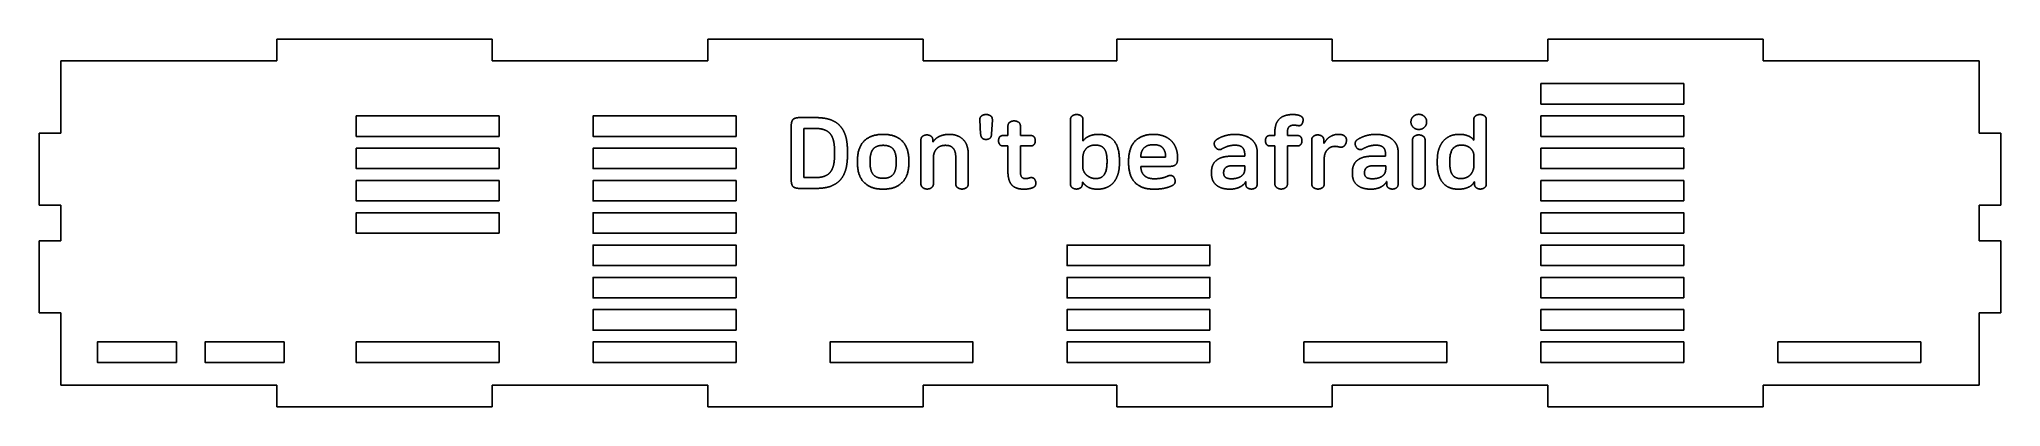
# Model space of a CAD drawing. Header units: millimetres. Extents: x -3 to 270, y 97 to 148.
import ezdxf

# ---------------------------------------------------------------- set-up
doc = ezdxf.new("R2010")
doc.units = ezdxf.units.MM
doc.layers.get('0').update_dxf_attribs({"linetype": 'CONTINUOUS'})

msp = doc.modelspace()

# ---------------------------------------------------------------- linework, layer by layer
for p, q in [((30.1, 148.2), (60.1, 148.2)), ((30.1, 145.2), (30.1, 148.2)), ((60.1, 148.2), (60.1, 145.2)), ((90.1, 145.2), (90.1, 148.2)), ((90.1, 148.2), (120.1, 148.2)), ((120.1, 148.2), (120.1, 145.2)), ((177.1, 148.2), (147.1, 148.2)), ((147.1, 148.2), (147.1, 145.2)), ((177.1, 145.2), (177.1, 148.2)), ((207.1, 148.2), (207.1, 145.2)), ((237.1, 148.2), (207.1, 148.2)), ((237.1, 145.2), (237.1, 148.2)), ((0, 145.2), (0, 135.1)), ((0, 145.2), (30.1, 145.2)), ((60.1, 145.2), (90.1, 145.2)), ((120.1, 145.2), (147.1, 145.2)), ((207.1, 145.2), (177.1, 145.2)), ((267.2, 145.2), (237.1, 145.2)), ((267.2, 145.2), (267.2, 135.1)), ((102.92, 137.28), (105.2, 137.28)), ((128.12, 134.99), (128.01, 136.96)), ((129.75, 136.96), (129.64, 134.99)), ((140.63, 128.04), (140.63, 136.97)), ((142.37, 136.97), (142.37, 134.03)), ((196.8, 134.13), (196.8, 136.97)), ((198.55, 136.97), (198.55, 128.04)), ((-3, 135.1), (-3, 125.1)), ((0, 135.1), (-3, 135.1)), ((101.74, 128.57), (101.74, 136.13)), ((104.97, 135.78), (103.5, 135.78)), ((103.5, 135.78), (103.5, 128.92)), ((119.8, 128.07), (119.8, 134.16)), ((121.46, 134.16), (121.46, 133.91)), ((121.46, 133.91), (121.49, 133.91)), ((131.22, 134.78), (131.92, 134.78)), ((131.92, 134.78), (131.92, 136.07)), ((133.66, 136.07), (133.66, 134.78)), ((133.66, 134.78), (135.12, 134.78)), ((168.39, 134.78), (169.1, 134.78)), ((169.1, 134.78), (169.1, 135.31)), ((170.85, 135.27), (170.85, 134.78)), ((170.85, 134.78), (172.26, 134.78)), ((174.23, 128.07), (174.23, 134.16)), ((175.91, 134.16), (175.91, 133.67)), ((188.27, 128.07), (188.27, 134.13)), ((190.02, 134.13), (190.02, 128.07)), ((267.2, 135.1), (270.2, 135.1)), ((270.2, 135.1), (270.2, 125.1)), ((107.78, 132.23), (107.78, 132.47)), ((109.57, 132.61), (109.57, 132.09)), ((110.96, 130.95), (110.96, 131.3)), ((112.72, 131.27), (112.72, 130.98)), ((116.36, 130.98), (116.36, 131.27)), ((118.12, 131.3), (118.12, 130.95)), ((121.54, 131.63), (121.54, 128.07)), ((124.65, 128.07), (124.65, 131.75)), ((126.4, 132.12), (126.4, 128.07)), ((131.92, 133.34), (131.22, 133.34)), ((131.92, 129.76), (131.92, 133.34)), ((135.12, 133.34), (133.66, 133.34)), ((133.66, 133.34), (133.66, 129.68)), ((142.35, 131.65), (142.35, 130.36)), ((145.72, 131), (145.72, 131.27)), ((147.45, 131.32), (147.45, 130.95)), ((148.73, 130.94), (148.73, 131.3)), ((150.43, 131.88), (150.43, 131.79)), ((150.43, 131.79), (153.87, 131.79)), ((153.87, 131.79), (153.87, 131.93)), ((155.55, 131.66), (155.55, 131.63)), ((163.15, 131.91), (164.9, 131.91)), ((164.9, 131.91), (164.9, 132.11)), ((166.63, 132.51), (166.63, 128)), ((169.1, 133.34), (168.39, 133.34)), ((169.1, 128.07), (169.1, 133.34)), ((172.26, 133.34), (170.85, 133.34)), ((170.85, 133.34), (170.85, 128.07)), ((175.91, 133.67), (175.94, 133.67)), ((175.98, 131.66), (175.98, 128.07)), ((182.78, 131.91), (184.52, 131.91)), ((184.52, 131.91), (184.52, 132.11)), ((186.26, 132.51), (186.26, 128)), ((191.72, 130.94), (191.72, 131.3)), ((193.46, 131.26), (193.46, 130.98)), ((196.83, 130.66), (196.83, 131.94)), ((103.5, 128.92), (104.97, 128.92)), ((154.37, 130.48), (150.43, 130.48)), ((150.43, 130.48), (150.43, 130.46)), ((160.27, 129.48), (160.27, 129.71)), ((161.96, 129.6), (161.96, 129.57)), ((164.91, 130.57), (163.19, 130.57)), ((164.91, 130.21), (164.91, 130.57)), ((179.89, 129.48), (179.89, 129.71)), ((181.58, 129.6), (181.58, 129.57)), ((184.54, 130.57), (182.82, 130.57)), ((184.54, 130.21), (184.54, 130.57)), ((105.2, 127.42), (102.92, 127.42)), ((142.33, 128.31), (142.29, 128.31)), ((142.29, 128.31), (142.29, 128.04)), ((165.05, 128.36), (165.04, 128.36)), ((165.05, 128), (165.05, 128.36)), ((184.68, 128.36), (184.66, 128.36)), ((184.68, 128), (184.68, 128.36)), ((196.9, 128.32), (196.85, 128.32)), ((196.9, 128.04), (196.9, 128.32)), ((-3, 125.1), (0, 125.1)), ((0, 125.1), (0, 120.1)), ((270.2, 125.1), (267.2, 125.1)), ((267.2, 125.1), (267.2, 120.1)), ((-3, 110.1), (-3, 120.1)), ((-3, 120.1), (0, 120.1)), ((270.2, 120.1), (267.2, 120.1)), ((270.2, 110.1), (270.2, 120.1)), ((0, 110.1), (-3, 110.1)), ((0, 100), (0, 110.1)), ((267.2, 100), (267.2, 110.1)), ((267.2, 110.1), (270.2, 110.1)), ((0, 100), (30.1, 100)), ((30.1, 100), (30.1, 97)), ((60.1, 97), (60.1, 100)), ((60.1, 100), (90.1, 100)), ((90.1, 100), (90.1, 97)), ((120.1, 97), (120.1, 100)), ((147.1, 100), (120.1, 100)), ((147.1, 97), (147.1, 100)), ((207.1, 100), (177.1, 100)), ((177.1, 100), (177.1, 97)), ((207.1, 97), (207.1, 100)), ((237.1, 100), (237.1, 97)), ((267.2, 100), (237.1, 100)), ((30.1, 97), (60.1, 97)), ((90.1, 97), (120.1, 97)), ((177.1, 97), (147.1, 97)), ((237.1, 97), (207.1, 97))]:
    msp.add_line(p, q)
for points in [[(226.05, 139.17), (226.05, 142.02), (206.15, 142.02), (206.15, 139.17)], [(61.05, 134.67), (61.05, 137.52), (41.15, 137.52), (41.15, 134.67)], [(94.05, 134.67), (94.05, 137.52), (74.15, 137.52), (74.15, 134.67)], [(226.05, 134.67), (226.05, 137.52), (206.15, 137.52), (206.15, 134.67)], [(61.05, 130.17), (61.05, 133.02), (41.15, 133.02), (41.15, 130.17)], [(94.05, 130.17), (94.05, 133.02), (74.15, 133.02), (74.15, 130.17)], [(226.05, 130.17), (226.05, 133.02), (206.15, 133.02), (206.15, 130.17)], [(61.05, 125.67), (61.05, 128.52), (41.15, 128.52), (41.15, 125.67)], [(94.05, 125.67), (94.05, 128.52), (74.15, 128.52), (74.15, 125.67)], [(226.05, 125.67), (226.05, 128.52), (206.15, 128.52), (206.15, 125.67)], [(61.05, 121.17), (61.05, 124.03), (41.15, 124.03), (41.15, 121.17)], [(94.05, 121.17), (94.05, 124.03), (74.15, 124.03), (74.15, 121.17)], [(226.05, 121.17), (226.05, 124.03), (206.15, 124.03), (206.15, 121.17)], [(94.05, 116.67), (94.05, 119.53), (74.15, 119.53), (74.15, 116.67)], [(160.05, 116.67), (160.05, 119.53), (140.15, 119.53), (140.15, 116.67)], [(226.05, 116.67), (226.05, 119.53), (206.15, 119.53), (206.15, 116.67)], [(94.05, 112.17), (94.05, 115.03), (74.15, 115.03), (74.15, 112.17)], [(160.05, 112.17), (160.05, 115.03), (140.15, 115.03), (140.15, 112.17)], [(226.05, 112.17), (226.05, 115.03), (206.15, 115.03), (206.15, 112.17)], [(94.05, 107.67), (94.05, 110.53), (74.15, 110.53), (74.15, 107.67)], [(160.05, 107.67), (160.05, 110.53), (140.15, 110.53), (140.15, 107.67)], [(226.05, 107.67), (226.05, 110.53), (206.15, 110.53), (206.15, 107.67)], [(16.1, 106.03), (5.1, 106.03), (5.1, 103.18), (16.1, 103.18)], [(31.1, 106.03), (20.1, 106.03), (20.1, 103.18), (31.1, 103.18)], [(61.05, 106.03), (41.15, 106.03), (41.15, 103.18), (61.05, 103.18)], [(94.05, 103.18), (94.05, 106.03), (74.15, 106.03), (74.15, 103.18)], [(127.05, 103.18), (127.05, 106.03), (107.15, 106.03), (107.15, 103.18)], [(160.05, 103.18), (160.05, 106.03), (140.15, 106.03), (140.15, 103.18)], [(193.05, 103.18), (193.05, 106.03), (173.15, 106.03), (173.15, 103.18)], [(226.05, 103.18), (226.05, 106.03), (206.15, 106.03), (206.15, 103.18)], [(259.05, 103.18), (259.05, 106.03), (239.15, 106.03), (239.15, 103.18)]]:
    msp.add_lwpolyline(points, close=True)
for points in [[(101.74, 136.13), (101.74, 136.78), (101.99, 137.03)], [(101.99, 137.03), (102.25, 137.28), (102.92, 137.28)], [(105.2, 137.28), (106.29, 137.28), (107.1, 137.02)], [(107.1, 137.02), (107.91, 136.77), (108.46, 136.2)], [(128.01, 136.96), (127.99, 137.15), (128.06, 137.29)], [(128.06, 137.29), (128.13, 137.43), (128.26, 137.53)], [(128.26, 137.53), (128.38, 137.63), (128.55, 137.67)], [(128.55, 137.67), (128.71, 137.71), (128.88, 137.71)], [(128.88, 137.71), (129.23, 137.71), (129.5, 137.53)], [(129.5, 137.53), (129.77, 137.35), (129.75, 136.96)], [(131.92, 136.07), (131.92, 136.46), (132.18, 136.64)], [(132.18, 136.64), (132.44, 136.82), (132.79, 136.82)], [(132.79, 136.82), (133.14, 136.82), (133.4, 136.64)], [(133.4, 136.64), (133.66, 136.46), (133.66, 136.07)], [(140.63, 136.97), (140.63, 137.35), (140.9, 137.53)], [(140.9, 137.53), (141.17, 137.71), (141.5, 137.71)], [(141.5, 137.71), (141.85, 137.71), (142.11, 137.53)], [(142.11, 137.53), (142.37, 137.35), (142.37, 136.97)], [(169.1, 135.31), (169.1, 136.46), (169.72, 137.09)], [(169.72, 137.09), (170.34, 137.71), (171.6, 137.71)], [(171.6, 137.71), (172.11, 137.71), (172.54, 137.57)], [(172.54, 137.57), (172.82, 137.47), (172.95, 137.28)], [(173.01, 136.75), (172.94, 136.43), (172.78, 136.27)], [(172.95, 137.28), (173.08, 137.09), (173.01, 136.75)], [(188.05, 136.68), (188.05, 137.13), (188.37, 137.43)], [(188.37, 135.93), (188.05, 136.24), (188.05, 136.68)], [(188.37, 137.43), (188.69, 137.74), (189.14, 137.74)], [(189.14, 137.74), (189.6, 137.74), (189.92, 137.43)], [(189.92, 137.43), (190.24, 137.13), (190.24, 136.68)], [(190.24, 136.68), (190.24, 136.24), (189.92, 135.93)], [(196.8, 136.97), (196.8, 137.35), (197.07, 137.53)], [(197.07, 137.53), (197.34, 137.71), (197.67, 137.71)], [(197.67, 137.71), (198.02, 137.71), (198.28, 137.53)], [(198.28, 137.53), (198.55, 137.35), (198.55, 136.97)], [(106.27, 135.61), (105.73, 135.78), (104.97, 135.78)], [(107.14, 135.06), (106.8, 135.45), (106.27, 135.61)], [(107.63, 134.03), (107.48, 134.67), (107.14, 135.06)], [(107.78, 132.47), (107.78, 133.4), (107.63, 134.03)], [(108.46, 136.2), (109.02, 135.64), (109.3, 134.76)], [(109.3, 134.76), (109.57, 133.87), (109.57, 132.61)], [(110.96, 131.3), (110.96, 133.1), (111.9, 134.03)], [(111.9, 134.03), (112.85, 134.95), (114.54, 134.95)], [(114.54, 134.95), (116.23, 134.95), (117.17, 134.03)], [(117.17, 134.03), (118.12, 133.1), (118.12, 131.3)], [(119.8, 134.16), (119.8, 134.52), (120.05, 134.69)], [(120.05, 134.69), (120.31, 134.87), (120.63, 134.87)], [(120.63, 134.87), (120.95, 134.87), (121.2, 134.69)], [(121.2, 134.69), (121.46, 134.52), (121.46, 134.16)], [(121.49, 133.91), (121.65, 134.17), (121.9, 134.37)], [(121.9, 134.37), (122.15, 134.57), (122.45, 134.7)], [(122.45, 134.7), (122.75, 134.82), (123.08, 134.89)], [(123.08, 134.89), (123.42, 134.95), (123.73, 134.95)], [(123.73, 134.95), (124.95, 134.95), (125.68, 134.23)], [(125.68, 134.23), (126.4, 133.52), (126.4, 132.12)], [(128.88, 134.24), (128.16, 134.24), (128.12, 134.99)], [(129.64, 134.99), (129.6, 134.24), (128.88, 134.24)], [(130.61, 134.06), (130.61, 134.35), (130.76, 134.57)], [(130.76, 133.56), (130.61, 133.77), (130.61, 134.06)], [(130.76, 134.57), (130.9, 134.78), (131.22, 134.78)], [(135.12, 134.78), (135.44, 134.78), (135.59, 134.57)], [(135.59, 134.57), (135.73, 134.35), (135.73, 134.06)], [(135.73, 134.06), (135.73, 133.77), (135.59, 133.56)], [(142.37, 134.03), (142.56, 134.3), (142.83, 134.48)], [(142.83, 134.48), (143.1, 134.66), (143.38, 134.76)], [(143.38, 134.76), (143.66, 134.87), (143.95, 134.91)], [(143.95, 134.91), (144.23, 134.95), (144.47, 134.95)], [(144.47, 134.95), (145.98, 134.95), (146.72, 134.03)], [(146.72, 134.03), (147.45, 133.1), (147.45, 131.32)], [(148.73, 131.3), (148.73, 133.1), (149.66, 134.03)], [(149.66, 134.03), (150.59, 134.95), (152.21, 134.95)], [(152.21, 134.95), (152.96, 134.95), (153.57, 134.73)], [(153.57, 134.73), (154.18, 134.51), (154.62, 134.09)], [(154.62, 134.09), (155.07, 133.67), (155.31, 133.06)], [(160.66, 133.75), (160.7, 134.03), (160.97, 134.21)], [(160.97, 134.21), (161.47, 134.55), (162.15, 134.75)], [(162.15, 134.75), (162.82, 134.95), (163.55, 134.95)], [(163.55, 134.95), (164.22, 134.95), (164.79, 134.78)], [(164.79, 134.78), (165.36, 134.62), (165.77, 134.3)], [(165.77, 134.3), (166.18, 133.99), (166.4, 133.54)], [(167.78, 134.06), (167.78, 134.35), (167.93, 134.57)], [(167.93, 133.56), (167.78, 133.77), (167.78, 134.06)], [(167.93, 134.57), (168.08, 134.78), (168.39, 134.78)], [(171.06, 135.98), (170.85, 135.74), (170.85, 135.27)], [(171.76, 136.23), (171.28, 136.23), (171.06, 135.98)], [(172.02, 136.21), (171.9, 136.23), (171.76, 136.23)], [(172.31, 136.17), (172.14, 136.2), (172.02, 136.21)], [(172.26, 134.78), (172.58, 134.78), (172.73, 134.57)], [(172.78, 136.27), (172.61, 136.11), (172.31, 136.17)], [(172.73, 134.57), (172.87, 134.35), (172.87, 134.06)], [(172.87, 134.06), (172.87, 133.77), (172.73, 133.56)], [(174.23, 134.16), (174.23, 134.52), (174.49, 134.69)], [(174.49, 134.69), (174.75, 134.87), (175.07, 134.87)], [(175.07, 134.87), (175.4, 134.87), (175.66, 134.69)], [(175.66, 134.69), (175.91, 134.52), (175.91, 134.16)], [(175.94, 133.67), (176.23, 134.26), (176.76, 134.6)], [(176.76, 134.6), (177.28, 134.95), (177.94, 134.95)], [(177.94, 134.95), (178.42, 134.95), (178.69, 134.8)], [(178.69, 134.8), (178.94, 134.66), (179.02, 134.44)], [(179.05, 133.92), (178.98, 133.53), (178.73, 133.32)], [(179.02, 134.44), (179.1, 134.21), (179.05, 133.92)], [(180.29, 133.75), (180.32, 134.03), (180.6, 134.21)], [(180.6, 134.21), (181.1, 134.55), (181.77, 134.75)], [(181.77, 134.75), (182.44, 134.95), (183.18, 134.95)], [(183.18, 134.95), (183.85, 134.95), (184.41, 134.78)], [(184.41, 134.78), (184.98, 134.62), (185.39, 134.3)], [(185.39, 134.3), (185.8, 133.99), (186.03, 133.54)], [(188.27, 134.13), (188.27, 134.51), (188.54, 134.69)], [(189.14, 135.63), (188.69, 135.63), (188.37, 135.93)], [(188.54, 134.69), (188.81, 134.87), (189.14, 134.87)], [(189.92, 135.93), (189.6, 135.63), (189.14, 135.63)], [(189.14, 134.87), (189.49, 134.87), (189.75, 134.69)], [(189.75, 134.69), (190.02, 134.51), (190.02, 134.13)], [(191.94, 132.89), (192.17, 133.58), (192.57, 134.03)], [(192.57, 134.03), (192.97, 134.49), (193.53, 134.72)], [(193.53, 134.72), (194.09, 134.95), (194.79, 134.95)], [(194.79, 134.95), (195.25, 134.95), (195.59, 134.87)], [(195.59, 134.87), (195.93, 134.78), (196.17, 134.66)], [(196.17, 134.66), (196.41, 134.55), (196.56, 134.4)], [(196.56, 134.4), (196.72, 134.26), (196.8, 134.13)], [(107.63, 130.66), (107.78, 131.29), (107.78, 132.23)], [(109.57, 132.09), (109.57, 130.83), (109.3, 129.94)], [(113.16, 132.91), (112.72, 132.4), (112.72, 131.27)], [(114.54, 133.42), (113.6, 133.42), (113.16, 132.91)], [(115.92, 132.91), (115.48, 133.42), (114.54, 133.42)], [(116.36, 131.27), (116.36, 132.4), (115.92, 132.91)], [(121.7, 132.49), (121.54, 132.15), (121.54, 131.63)], [(122.1, 133.05), (121.86, 132.84), (121.7, 132.49)], [(122.64, 133.34), (122.35, 133.26), (122.1, 133.05)], [(123.19, 133.42), (122.93, 133.42), (122.64, 133.34)], [(123.77, 133.35), (123.5, 133.42), (123.19, 133.42)], [(124.23, 133.08), (124.04, 133.27), (123.77, 133.35)], [(124.54, 132.57), (124.43, 132.9), (124.23, 133.08)], [(124.65, 131.75), (124.65, 132.24), (124.54, 132.57)], [(131.22, 133.34), (130.9, 133.34), (130.76, 133.56)], [(135.59, 133.56), (135.44, 133.34), (135.12, 133.34)], [(142.8, 132.95), (142.35, 132.44), (142.35, 131.65)], [(144.12, 133.45), (143.25, 133.45), (142.8, 132.95)], [(145.36, 132.9), (145, 133.45), (144.12, 133.45)], [(145.72, 131.27), (145.72, 132.36), (145.36, 132.9)], [(150.87, 133.05), (150.43, 132.59), (150.43, 131.88)], [(152.18, 133.51), (151.31, 133.51), (150.87, 133.05)], [(153.48, 133.06), (153.1, 133.51), (152.18, 133.51)], [(153.87, 131.93), (153.87, 132.61), (153.48, 133.06)], [(155.55, 131.63), (155.55, 130.98), (155.29, 130.73)], [(155.31, 133.06), (155.55, 132.45), (155.55, 131.66)], [(160.41, 130.58), (160.56, 130.98), (160.9, 131.28)], [(160.78, 133.2), (160.63, 133.47), (160.66, 133.75)], [(161.22, 132.85), (160.95, 132.92), (160.78, 133.2)], [(160.9, 131.28), (161.24, 131.58), (161.79, 131.75)], [(161.76, 132.94), (161.49, 132.77), (161.22, 132.85)], [(163.54, 133.44), (162.6, 133.44), (161.76, 132.94)], [(161.79, 131.75), (162.33, 131.91), (163.15, 131.91)], [(164.57, 133.13), (164.25, 133.44), (163.54, 133.44)], [(164.9, 132.11), (164.9, 132.81), (164.57, 133.13)], [(166.4, 133.54), (166.63, 133.09), (166.63, 132.51)], [(168.39, 133.34), (168.08, 133.34), (167.93, 133.56)], [(172.73, 133.56), (172.58, 133.34), (172.26, 133.34)], [(176.1, 132.31), (175.98, 132.01), (175.98, 131.66)], [(176.42, 132.82), (176.22, 132.61), (176.1, 132.31)], [(176.89, 133.16), (176.62, 133.04), (176.42, 132.82)], [(177.48, 133.28), (177.16, 133.28), (176.89, 133.16)], [(177.83, 133.24), (177.66, 133.28), (177.48, 133.28)], [(178.17, 133.17), (177.99, 133.2), (177.83, 133.24)], [(178.73, 133.32), (178.49, 133.1), (178.17, 133.17)], [(180.04, 130.58), (180.18, 130.98), (180.52, 131.28)], [(180.41, 133.2), (180.25, 133.47), (180.29, 133.75)], [(180.84, 132.85), (180.57, 132.92), (180.41, 133.2)], [(180.52, 131.28), (180.86, 131.58), (181.41, 131.75)], [(181.39, 132.94), (181.11, 132.77), (180.84, 132.85)], [(183.17, 133.44), (182.22, 133.44), (181.39, 132.94)], [(181.41, 131.75), (181.96, 131.91), (182.78, 131.91)], [(184.2, 133.13), (183.87, 133.44), (183.17, 133.44)], [(184.52, 132.11), (184.52, 132.81), (184.2, 133.13)], [(186.03, 133.54), (186.26, 133.09), (186.26, 132.51)], [(191.72, 131.3), (191.72, 132.2), (191.94, 132.89)], [(195.08, 133.45), (193.46, 133.45), (193.46, 131.26)], [(195.86, 133.31), (195.54, 133.45), (195.08, 133.45)], [(196.4, 132.96), (196.19, 133.17), (195.86, 133.31)], [(196.72, 132.47), (196.62, 132.74), (196.4, 132.96)], [(196.83, 131.94), (196.83, 132.2), (196.72, 132.47)], [(101.99, 127.67), (101.74, 127.92), (101.74, 128.57)], [(104.97, 128.92), (105.73, 128.92), (106.27, 129.08)], [(106.27, 129.08), (106.8, 129.25), (107.14, 129.64)], [(108.46, 128.49), (107.91, 127.93), (107.1, 127.67)], [(107.14, 129.64), (107.48, 130.03), (107.63, 130.66)], [(109.3, 129.94), (109.02, 129.05), (108.46, 128.49)], [(111.9, 128.23), (110.96, 129.15), (110.96, 130.95)], [(112.72, 130.98), (112.72, 129.86), (113.16, 129.35)], [(113.16, 129.35), (113.6, 128.83), (114.54, 128.83)], [(114.54, 128.83), (115.48, 128.83), (115.92, 129.35)], [(115.92, 129.35), (116.36, 129.86), (116.36, 130.98)], [(118.12, 130.95), (118.12, 129.15), (117.17, 128.23)], [(132.44, 127.92), (131.92, 128.54), (131.92, 129.76)], [(133.66, 129.68), (133.66, 128.79), (134.34, 128.79)], [(134.34, 128.79), (134.66, 128.79), (134.98, 128.9)], [(134.98, 128.9), (135.2, 128.97), (135.43, 128.87)], [(135.43, 128.87), (135.65, 128.78), (135.76, 128.44)], [(135.76, 128.44), (135.86, 128.15), (135.77, 127.9)], [(142.35, 130.36), (142.35, 130.07), (142.49, 129.79)], [(142.49, 129.79), (142.62, 129.51), (142.86, 129.29)], [(142.86, 129.29), (143.1, 129.07), (143.43, 128.93)], [(143.43, 128.93), (143.76, 128.79), (144.16, 128.79)], [(144.16, 128.79), (145.72, 128.79), (145.72, 131)], [(147.23, 129.37), (147.01, 128.68), (146.61, 128.22)], [(147.45, 130.95), (147.45, 130.05), (147.23, 129.37)], [(149.64, 128.22), (148.73, 129.12), (148.73, 130.94)], [(150.43, 130.46), (150.43, 129.71), (150.9, 129.23)], [(150.9, 129.23), (151.36, 128.76), (152.29, 128.76)], [(152.29, 128.76), (152.87, 128.76), (153.31, 128.85)], [(153.31, 128.85), (153.75, 128.94), (154.21, 129.15)], [(154.21, 129.15), (154.48, 129.28), (154.75, 129.19)], [(155.29, 130.73), (155.04, 130.48), (154.37, 130.48)], [(154.75, 129.19), (155.01, 129.1), (155.13, 128.8)], [(155.13, 128.8), (155.26, 128.51), (155.19, 128.24)], [(160.27, 129.71), (160.27, 130.18), (160.41, 130.58)], [(160.94, 127.88), (160.27, 128.44), (160.27, 129.48)], [(162.23, 130.3), (161.96, 130.04), (161.96, 129.6)], [(161.96, 129.57), (161.96, 128.76), (163, 128.76)], [(163.19, 130.57), (162.5, 130.57), (162.23, 130.3)], [(163, 128.76), (163.82, 128.76), (164.29, 129.04)], [(164.29, 129.04), (164.62, 129.23), (164.77, 129.5)], [(164.77, 129.5), (164.91, 129.76), (164.91, 130.21)], [(179.89, 129.71), (179.89, 130.18), (180.04, 130.58)], [(180.56, 127.88), (179.89, 128.44), (179.89, 129.48)], [(181.85, 130.3), (181.58, 130.04), (181.58, 129.6)], [(181.58, 129.57), (181.58, 128.76), (182.62, 128.76)], [(182.82, 130.57), (182.13, 130.57), (181.85, 130.3)], [(182.62, 128.76), (183.44, 128.76), (183.91, 129.04)], [(183.91, 129.04), (184.25, 129.23), (184.39, 129.5)], [(184.39, 129.5), (184.54, 129.76), (184.54, 130.21)], [(192.47, 128.23), (191.72, 129.15), (191.72, 130.94)], [(193.46, 130.98), (193.46, 129.86), (193.82, 129.33)], [(193.82, 129.33), (194.19, 128.79), (195.01, 128.79)], [(195.01, 128.79), (195.44, 128.79), (195.78, 128.94)], [(195.78, 128.94), (196.12, 129.08), (196.35, 129.34)], [(196.35, 129.34), (196.58, 129.6), (196.7, 129.94)], [(196.7, 129.94), (196.83, 130.28), (196.83, 130.66)], [(102.92, 127.42), (102.25, 127.42), (101.99, 127.67)], [(107.1, 127.67), (106.29, 127.42), (105.2, 127.42)], [(114.54, 127.31), (112.85, 127.31), (111.9, 128.23)], [(117.17, 128.23), (116.23, 127.31), (114.54, 127.31)], [(120.07, 127.52), (119.8, 127.7), (119.8, 128.07)], [(120.67, 127.33), (120.34, 127.33), (120.07, 127.52)], [(121.28, 127.52), (121.02, 127.33), (120.67, 127.33)], [(121.54, 128.07), (121.54, 127.7), (121.28, 127.52)], [(124.92, 127.52), (124.65, 127.7), (124.65, 128.07)], [(125.52, 127.33), (125.19, 127.33), (124.92, 127.52)], [(126.13, 127.52), (125.87, 127.33), (125.52, 127.33)], [(126.4, 128.07), (126.4, 127.7), (126.13, 127.52)], [(134.19, 127.31), (132.96, 127.31), (132.44, 127.92)], [(134.84, 127.37), (134.52, 127.31), (134.19, 127.31)], [(135.41, 127.54), (135.16, 127.43), (134.84, 127.37)], [(135.77, 127.9), (135.68, 127.65), (135.41, 127.54)], [(140.88, 127.51), (140.63, 127.68), (140.63, 128.04)], [(141.46, 127.33), (141.14, 127.33), (140.88, 127.51)], [(142.04, 127.51), (141.78, 127.33), (141.46, 127.33)], [(142.29, 128.04), (142.29, 127.68), (142.04, 127.51)], [(143.11, 127.58), (142.6, 127.86), (142.33, 128.31)], [(144.39, 127.31), (143.62, 127.31), (143.11, 127.58)], [(145.64, 127.54), (145.08, 127.31), (144.39, 127.31)], [(146.61, 128.22), (146.2, 127.76), (145.64, 127.54)], [(152.22, 127.31), (150.56, 127.31), (149.64, 128.22)], [(153.69, 127.44), (153.07, 127.31), (152.22, 127.31)], [(154.84, 127.83), (154.32, 127.57), (153.69, 127.44)], [(155.19, 128.24), (155.12, 127.97), (154.84, 127.83)], [(162.86, 127.31), (161.61, 127.31), (160.94, 127.88)], [(163.58, 127.39), (163.22, 127.31), (162.86, 127.31)], [(164.22, 127.61), (163.94, 127.47), (163.58, 127.39)], [(164.72, 127.95), (164.51, 127.76), (164.22, 127.61)], [(165.04, 128.36), (164.93, 128.13), (164.72, 127.95)], [(165.29, 127.49), (165.05, 127.65), (165.05, 128)], [(165.84, 127.33), (165.54, 127.33), (165.29, 127.49)], [(166.39, 127.49), (166.15, 127.33), (165.84, 127.33)], [(166.63, 128), (166.63, 127.65), (166.39, 127.49)], [(169.37, 127.52), (169.1, 127.7), (169.1, 128.07)], [(169.98, 127.33), (169.64, 127.33), (169.37, 127.52)], [(170.59, 127.52), (170.32, 127.33), (169.98, 127.33)], [(170.85, 128.07), (170.85, 127.7), (170.59, 127.52)], [(174.5, 127.52), (174.23, 127.7), (174.23, 128.07)], [(175.11, 127.33), (174.77, 127.33), (174.5, 127.52)], [(175.72, 127.52), (175.45, 127.33), (175.11, 127.33)], [(175.98, 128.07), (175.98, 127.7), (175.72, 127.52)], [(182.49, 127.31), (181.24, 127.31), (180.56, 127.88)], [(183.21, 127.39), (182.85, 127.31), (182.49, 127.31)], [(183.85, 127.61), (183.57, 127.47), (183.21, 127.39)], [(184.34, 127.95), (184.14, 127.76), (183.85, 127.61)], [(184.66, 128.36), (184.55, 128.13), (184.34, 127.95)], [(184.92, 127.49), (184.68, 127.65), (184.68, 128)], [(185.47, 127.33), (185.16, 127.33), (184.92, 127.49)], [(186.02, 127.49), (185.77, 127.33), (185.47, 127.33)], [(186.26, 128), (186.26, 127.65), (186.02, 127.49)], [(188.54, 127.52), (188.27, 127.7), (188.27, 128.07)], [(189.14, 127.33), (188.81, 127.33), (188.54, 127.52)], [(189.75, 127.52), (189.49, 127.33), (189.14, 127.33)], [(190.02, 128.07), (190.02, 127.7), (189.75, 127.52)], [(194.66, 127.31), (193.21, 127.31), (192.47, 128.23)], [(195.95, 127.54), (195.36, 127.31), (194.66, 127.31)], [(196.85, 128.32), (196.55, 127.76), (195.95, 127.54)], [(197.15, 127.51), (196.9, 127.68), (196.9, 128.04)], [(197.71, 127.33), (197.4, 127.33), (197.15, 127.51)], [(198.29, 127.51), (198.03, 127.33), (197.71, 127.33)], [(198.55, 128.04), (198.55, 127.68), (198.29, 127.51)]]:
    msp.add_open_spline(points, degree=2)

doc.saveas('drawing.dxf')
